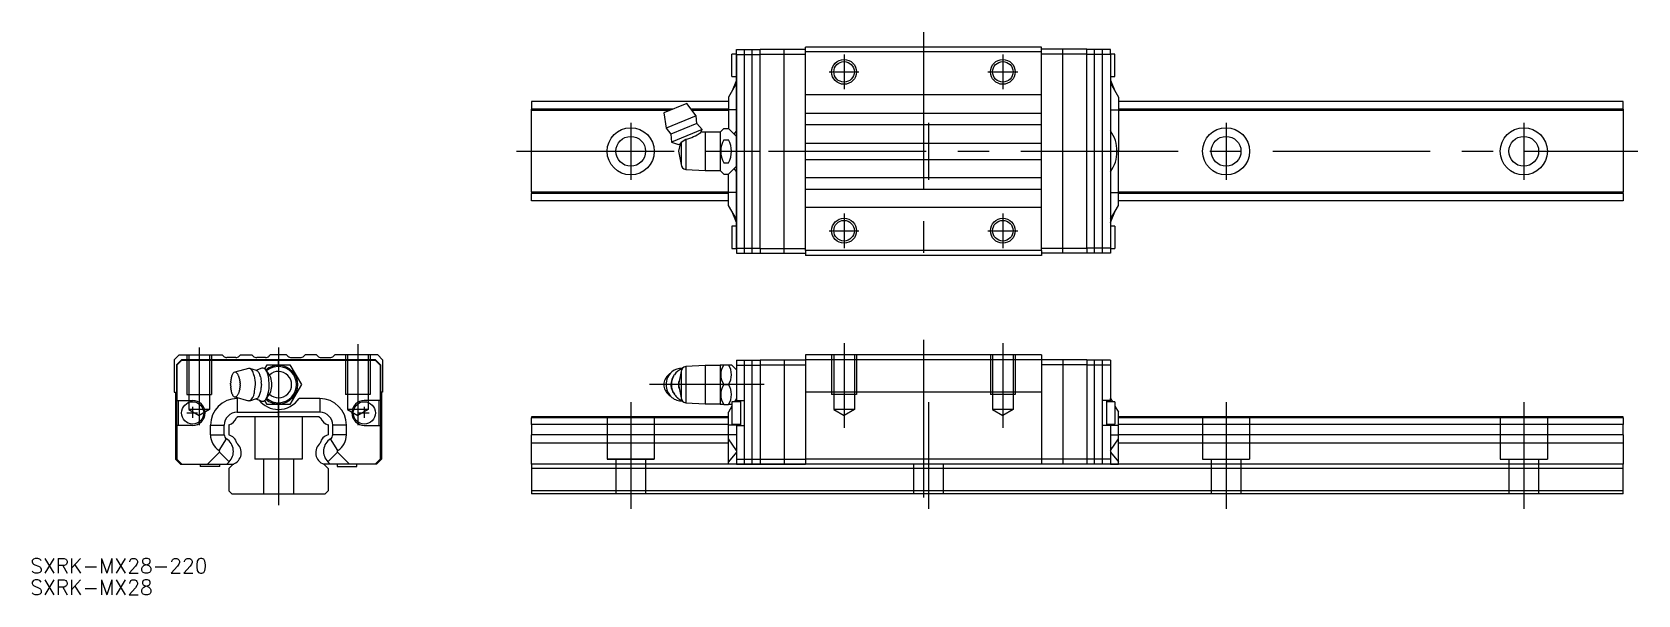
# Model space of a CAD drawing. Extents: x -50 to 274, y -20 to 93.
import ezdxf

# ---------------------------------------------------------------- set-up
doc = ezdxf.new("R2010")
doc.units = 0
doc.linetypes.add('CENTER', pattern=[50.8, 31.75, -6.35, 6.35, -6.35])
doc.linetypes.add('DASHED', pattern=[19.05, 12.7, -6.35])
doc.layers.get('0').update_dxf_attribs({"linetype": 'CONTINUOUS'})
doc.layers.add('CENTER', color=1, linetype='CENTER')
doc.styles.get("Standard").update_dxf_attribs({"font": 'txt.shx', "height": 3, "bigfont": 'bigfont.shx'})

msp = doc.modelspace()

# ---------------------------------------------------------------- linework, layer by layer
at = {"color": 7, "linetype": 'CONTINUOUS'}
for p, q in [((91.4, 84.05), (91.4, 88.55)), ((92.3, 88.55), (91.4, 88.55)), ((92.3, 89.5), (97.1, 89.5)), ((92.3, 89.5), (97.1, 89.5)), ((92.3, 88.5), (92.3, 89.5)), ((92.3, 88.5), (92.3, 89.5)), ((92.3, 88.5), (92.3, 69)), ((92.3, 69), (92.3, 88.5)), ((92.3, 88.5), (97.1, 88.5)), ((92.3, 88.5), (97.1, 88.5)), ((93.9, 48.5), (93.9, 89.5)), ((95.5, 48.5), (95.5, 89.5)), ((97.1, 89.55), (106.2, 89.55)), ((97.1, 88.55), (97.1, 89.55)), ((97.1, 49.45), (97.1, 88.55)), ((97.1, 88.55), (106.2, 88.55)), ((101.9, 48.45), (101.9, 89.55)), ((153.8, 90), (106.2, 90)), ((106.2, 89), (106.2, 90)), ((153.8, 89), (106.2, 89)), ((106.2, 49), (106.2, 89)), ((153.8, 89), (153.8, 90)), ((162.9, 89.55), (153.8, 89.55)), ((153.8, 49), (153.8, 89)), ((162.9, 88.55), (153.8, 88.55)), ((158.1, 48.45), (158.1, 89.55)), ((162.9, 88.55), (162.9, 89.55)), ((167.7, 89.5), (162.9, 89.5)), ((162.9, 49.45), (162.9, 88.55)), ((167.7, 88.5), (162.9, 88.5)), ((164.5, 48.5), (164.5, 89.5)), ((166.1, 48.5), (166.1, 89.5)), ((167.7, 88.5), (167.7, 89.5)), ((168.6, 88.55), (167.7, 88.55)), ((167.7, 88.5), (167.7, 49.5)), ((168.6, 84.05), (168.6, 88.55)), ((92.3, 82.7), (90.7, 79.93)), ((92.3, 82.7), (90.7, 79.93)), ((91.4, 84.05), (92.3, 84.05)), ((92.3, 83.33), (91.42, 81.17)), ((92.3, 83.33), (91.42, 81.17)), ((167.7, 84.05), (168.6, 84.05)), ((167.7, 83.33), (168.58, 81.17)), ((167.7, 82.7), (169.3, 79.93)), ((90.7, 79), (51, 79)), ((51, 79), (51, 77.48)), ((82.31, 78.64), (77.69, 76.73)), ((84.16, 76.16), (82.31, 78.64)), ((90.7, 79.93), (90.7, 77.33)), ((90.7, 79.93), (90.7, 77.33)), ((153.8, 80.35), (106.2, 80.35)), ((169.3, 79.93), (169.3, 77.33)), ((271, 79), (169.3, 79)), ((271, 77.48), (271, 79)), ((51, 77.2), (51, 77.48)), ((79.52, 77.48), (51, 77.48)), ((51, 60.8), (51, 77.2)), ((78.83, 77.2), (51, 77.2)), ((77.69, 76.73), (78.14, 73.67)), ((84.16, 76.16), (78.14, 73.67)), ((84.34, 74.61), (79.11, 72.44)), ((84.32, 77.48), (83.18, 77.48)), ((90.7, 77.48), (83.18, 77.48)), ((83.63, 77.2), (83.39, 77.2)), ((90.7, 77.2), (83.39, 77.2)), ((84.34, 74.61), (84.16, 76.16)), ((85.38, 73.42), (84.34, 74.61)), ((90.7, 77.33), (90.7, 73.6)), ((90.7, 77.33), (90.7, 73.6)), ((92.3, 77.33), (90.7, 77.33)), ((92.3, 77.33), (90.7, 77.33)), ((106.2, 76.65), (153.8, 76.65)), ((167.7, 77.33), (169.3, 77.33)), ((271, 77.48), (169.3, 77.48)), ((169.3, 77.33), (169.3, 69)), ((271, 77.2), (169.3, 77.2)), ((271, 77.48), (271, 77.2)), ((271, 77.2), (271, 60.8)), ((78.14, 73.67), (79.11, 72.44)), ((79.11, 72.44), (79.21, 70.86)), ((85.38, 73.42), (79.21, 70.86)), ((81.2, 70.81), (82.08, 71.45)), ((82.08, 71.45), (82.08, 65.36)), ((85.11, 72.82), (85.38, 73.42)), ((86, 72.87), (85.11, 72.82)), ((85.11, 72.82), (85.11, 72.82)), ((85.11, 72.82), (85.11, 72.82)), ((86, 72.87), (86, 65.12)), ((89, 72.87), (86, 72.87)), ((89.74, 73.62), (89, 72.87)), ((89, 72.87), (89, 65.12)), ((89.74, 73.62), (90.68, 73.62)), ((89.74, 71.31), (90.68, 71.31)), ((92.3, 72), (90.68, 73.62)), ((153.8, 74.35), (106.2, 74.35)), ((79.21, 70.86), (80.6, 70.36)), ((80.6, 70.36), (81.08, 70.55)), ((80.94, 70.5), (80.6, 69)), ((80.6, 69), (81.2, 66.35)), ((81.08, 70.55), (81.2, 70.81)), ((81.2, 70.81), (81.2, 66.35)), ((92.3, 69), (92.3, 49.5)), ((92.3, 69), (92.3, 49.5)), ((92.3, 49.5), (92.3, 69)), ((92.3, 69), (97.1, 69)), ((106.2, 70.65), (153.8, 70.65)), ((169.3, 69), (168.97, 69)), ((169.3, 60.67), (169.3, 69)), ((82.08, 65.36), (86, 65.12)), ((86, 65.12), (89, 65.12)), ((89, 65.12), (89.74, 64.38)), ((89.74, 66.69), (90.68, 66.69)), ((90.68, 64.38), (92.3, 66)), ((106.2, 67.35), (153.8, 67.35)), ((89.74, 64.38), (90.68, 64.38)), ((90.7, 60.67), (90.7, 64.4)), ((90.7, 60.67), (90.7, 64.4)), ((90.7, 60.67), (90.7, 64.4)), ((153.8, 63.65), (106.2, 63.65)), ((90.7, 60.8), (51, 60.8)), ((51, 60.8), (51, 60.52)), ((90.7, 60.52), (51, 60.52)), ((51, 59), (51, 60.52)), ((90.7, 59), (51, 59)), ((92.3, 60.67), (90.7, 60.67)), ((92.3, 60.67), (90.7, 60.67)), ((92.3, 60.67), (90.7, 60.67)), ((90.7, 58.07), (90.7, 60.67)), ((90.7, 58.07), (90.7, 60.67)), ((90.7, 58.07), (90.7, 60.67)), ((106.2, 61.35), (153.8, 61.35)), ((167.7, 60.67), (169.3, 60.67)), ((271, 60.8), (169.3, 60.8)), ((169.3, 58.07), (169.3, 60.67)), ((271, 60.52), (169.3, 60.52)), ((271, 59), (169.3, 59)), ((271, 60.52), (271, 60.8)), ((271, 60.52), (271, 59)), ((92.3, 55.3), (90.7, 58.07)), ((92.3, 55.3), (90.7, 58.07)), ((92.3, 55.3), (90.7, 58.07)), ((92.3, 54.67), (91.42, 56.83)), ((92.3, 54.67), (91.42, 56.83)), ((92.3, 54.67), (91.42, 56.83)), ((153.8, 57.65), (106.2, 57.65)), ((167.7, 55.3), (169.3, 58.07)), ((167.7, 54.67), (168.58, 56.83)), ((91.4, 53.95), (91.4, 49.45)), ((92.3, 53.95), (91.4, 53.95)), ((168.6, 53.95), (167.7, 53.95)), ((168.6, 53.95), (168.6, 49.45)), ((91.4, 49.45), (92.3, 49.45)), ((92.3, 49.5), (92.3, 48.5)), ((92.3, 49.5), (92.3, 48.5)), ((92.3, 49.5), (92.3, 48.5)), ((92.3, 49.5), (97.1, 49.5)), ((92.3, 49.5), (97.1, 49.5)), ((92.3, 49.5), (97.1, 49.5)), ((97.1, 49.45), (97.1, 48.45)), ((97.1, 49.45), (106.2, 49.45)), ((153.8, 49), (106.2, 49)), ((106.2, 49), (106.2, 48)), ((162.9, 49.45), (153.8, 49.45)), ((153.8, 49), (153.8, 48)), ((167.7, 49.5), (162.9, 49.5)), ((162.9, 49.45), (162.9, 48.45)), ((167.7, 49.5), (167.7, 48.5)), ((167.7, 49.45), (168.6, 49.45)), ((92.3, 48.5), (97.1, 48.5)), ((92.3, 48.5), (97.1, 48.5)), ((92.3, 48.5), (97.1, 48.5)), ((97.1, 48.45), (106.2, 48.45)), ((153.8, 48), (106.2, 48)), ((162.9, 48.45), (153.8, 48.45)), ((167.7, 48.5), (162.9, 48.5)), ((-20, 28), (-21, 27)), ((-21, 27), (-21, 20.5)), ((-19.55, 27), (-20.55, 26)), ((-20.55, 26), (-20.55, 7)), ((-19.5, 26.9), (-20.5, 25.9)), ((-19.5, 26.9), (-20.5, 25.9)), ((-20.5, 25.9), (-20.5, 18.8)), ((-20.5, 25.9), (-20.5, 18.8)), ((-20, 28), (-11.35, 28)), ((19.55, 27), (-19.55, 27)), ((0, 26.9), (-19.5, 26.9)), ((-19.5, 26.9), (0, 26.9)), ((-11.09, 27.74), (-11.35, 28)), ((-8.61, 27.45), (-10.39, 27.45)), ((-7.65, 28), (-7.91, 27.74)), ((-7.65, 28), (-5.35, 28)), ((-5.09, 27.74), (-5.35, 28)), ((-2.61, 27.45), (-4.39, 27.45)), ((-2.77, 25.2), (-2.31, 26)), ((-2.31, 26), (2.31, 26)), ((-1.65, 28), (-1.91, 27.74)), ((1.65, 28), (-1.65, 28)), ((19.5, 26.9), (0, 26.9)), ((0, 26.9), (19.5, 26.9)), ((0, 26.9), (19.5, 26.9)), ((0, 26), (0, 26.9)), ((1.65, 28), (1.91, 27.74)), ((2.31, 26), (4.62, 22)), ((2.61, 27.45), (4.39, 27.45)), ((5.09, 27.74), (5.35, 28)), ((7.65, 28), (5.35, 28)), ((7.65, 28), (7.91, 27.74)), ((8.61, 27.45), (10.39, 27.45)), ((11.09, 27.74), (11.35, 28)), ((20, 28), (11.35, 28)), ((19.5, 26.9), (20.5, 25.9)), ((19.5, 26.9), (20.5, 25.9)), ((19.5, 26.9), (20.5, 25.9)), ((19.55, 27), (20.55, 26)), ((20, 28), (21, 27)), ((20.5, 25.9), (20.5, 18.8)), ((20.5, 25.9), (20.5, 18.8)), ((20.5, 25.9), (20.5, 18.8)), ((20.55, 26), (20.55, 7)), ((21, 27), (21, 20.5)), ((89.12, 26), (89, 25.88)), ((89.12, 26), (89.74, 26)), ((89.74, 26), (90.68, 26)), ((90.68, 26), (91.3, 26)), ((92.3, 25), (91.3, 26)), ((92.3, 26.9), (97.1, 26.9)), ((92.3, 26.9), (97.1, 26.9)), ((92.3, 26.9), (97.1, 26.9)), ((92.3, 26.9), (92.3, 25.9)), ((92.3, 26.9), (92.3, 25.9)), ((92.3, 26.9), (92.3, 25.9)), ((92.3, 25.9), (92.3, 18.8)), ((92.3, 25.9), (92.3, 18.8)), ((92.3, 25.9), (92.3, 18.8)), ((92.3, 25.9), (97.1, 25.9)), ((92.3, 25.9), (97.1, 25.9)), ((92.3, 25.9), (97.1, 25.9)), ((93.9, 6), (93.9, 26.9)), ((95.5, 6), (95.5, 26.9)), ((97.1, 27), (106.2, 27)), ((97.1, 27), (97.1, 26)), ((97.1, 26), (106.2, 26)), ((97.1, 26), (97.1, 7)), ((101.9, 27), (101.9, 6)), ((153.8, 28), (106.2, 28)), ((106.2, 28), (106.2, 27)), ((153.8, 27), (106.2, 27)), ((106.2, 27), (106.2, 20.5)), ((153.8, 28), (153.8, 27)), ((153.8, 27), (153.8, 20.5)), ((162.9, 27), (153.8, 27)), ((162.9, 26), (153.8, 26)), ((158.1, 27), (158.1, 6)), ((162.9, 27), (162.9, 26)), ((167.7, 26.9), (162.9, 26.9)), ((162.9, 26), (162.9, 7)), ((167.7, 25.9), (162.9, 25.9)), ((164.5, 6), (164.5, 26.9)), ((166.1, 6), (166.1, 26.9)), ((167.7, 26.9), (167.7, 25.9)), ((167.7, 25.9), (167.7, 18.8)), ((-6.04, 25.24), (-8.78, 24.49)), ((-4.4, 24.82), (-5.77, 25.24)), ((-3.32, 25.31), (-4.54, 24.86)), ((-2.14, 24.42), (-2.56, 24.98)), ((-1.81, 23.93), (-2.14, 24.42)), ((-1.55, 23.43), (-1.81, 23.93)), ((79.31, 24.58), (78.59, 23.98)), ((81.2, 24.65), (80.6, 22)), ((81.2, 24.65), (81.2, 19.35)), ((86, 25.88), (82.08, 25.64)), ((82.08, 25.64), (82.08, 18.36)), ((86, 25.88), (86, 18.13)), ((89, 25.88), (86, 25.88)), ((89, 25.88), (89, 18.13)), ((-21, 20.5), (-20.75, 20.5)), ((-20.75, 20.5), (-20.75, 7)), ((-8.78, 19.51), (-6.04, 18.76)), ((-2.56, 19.02), (-2.14, 19.58)), ((-2.14, 19.58), (-1.81, 20.07)), ((-1.81, 20.07), (-1.55, 20.57)), ((4.62, 22), (2.31, 18)), ((20.75, 20.5), (20.75, 7)), ((21, 20.5), (20.75, 20.5)), ((80.6, 22), (81.2, 19.35)), ((89.74, 22), (90.68, 22)), ((153.8, 20.5), (106.2, 20.5)), ((106.2, 20.5), (106.2, 7)), ((153.8, 20.5), (153.8, 7)), ((-20.5, 18.8), (-17.3, 18.8)), ((-20.5, 18.8), (-17.3, 18.8)), ((-20.25, 18.8), (-20.25, 13.8)), ((-20.25, 18.8), (-20.25, 13.8)), ((-8.33, 19.2), (-8.33, 16.43)), ((-8.33, 19.2), (-8.33, 16.43)), ((-8.33, 16.43), (0, 16.43)), ((-8.33, 16.43), (0, 16.43)), ((-5.77, 18.76), (-4.4, 19.18)), ((-4.54, 19.14), (-3.32, 18.69)), ((-2.31, 18), (-2.77, 18.8)), ((2.31, 18), (-2.31, 18)), ((0, 17), (0, 18)), ((0, 16.43), (0, 17)), ((0, 16.43), (0, 17)), ((0, 16.43), (0, 17)), ((8.33, 16.43), (0, 16.43)), ((8.33, 16.43), (0, 16.43)), ((8.33, 16.43), (0, 16.43)), ((0, 15.5), (0, 16.43)), ((8.33, 19.2), (4.14, 19.2)), ((8.33, 19.2), (4.14, 19.2)), ((8.33, 19.2), (4.14, 19.2)), ((8.33, 19.2), (8.33, 16.43)), ((8.33, 19.2), (8.33, 16.43)), ((8.33, 19.2), (8.33, 16.43)), ((20.5, 18.8), (17.3, 18.8)), ((20.5, 18.8), (17.3, 18.8)), ((20.5, 18.8), (17.3, 18.8)), ((20.25, 18.8), (20.25, 13.8)), ((20.25, 18.8), (20.25, 13.8)), ((82.08, 18.36), (86, 18.13)), ((86, 18.13), (89, 18.13)), ((89, 18.13), (89.12, 18)), ((89.74, 18), (89.12, 18)), ((89.74, 18), (90.68, 18)), ((91.3, 18), (90.68, 18)), ((91.4, 17.64), (90.7, 16.43)), ((91.4, 17.64), (90.7, 16.43)), ((91.4, 17.64), (90.7, 16.43)), ((90.7, 13.83), (90.7, 16.43)), ((90.7, 13.83), (90.7, 16.43)), ((90.7, 13.83), (90.7, 16.43)), ((91.3, 18), (91.4, 18.1)), ((91.4, 18.55), (91.4, 14.05)), ((93.1, 18.55), (91.4, 18.55)), ((91.85, 18.55), (92.03, 18.73)), ((92.3, 19.2), (91.92, 18.55)), ((92.3, 19.2), (91.92, 18.55)), ((92.3, 19.2), (91.92, 18.55)), ((92.3, 18.55), (92.3, 18.8)), ((92.3, 18.55), (92.3, 18.8)), ((92.3, 18.55), (92.3, 18.8)), ((92.3, 18.8), (93.9, 18.8)), ((92.3, 18.8), (93.9, 18.8)), ((92.3, 18.8), (93.9, 18.8)), ((93.1, 18.8), (93.1, 13.8)), ((93.1, 18.8), (93.1, 13.8)), ((167.7, 18.8), (166.1, 18.8)), ((166.9, 18.8), (166.9, 13.8)), ((168.6, 18.55), (166.9, 18.55)), ((167.7, 19.2), (168.08, 18.55)), ((167.7, 18.55), (167.7, 18.8)), ((168.6, 18.55), (168.6, 14.05)), ((168.6, 17.64), (169.3, 16.43)), ((169.3, 13.83), (169.3, 16.43)), ((-20.5, 13.8), (-20.5, 7)), ((-20.5, 13.8), (-20.5, 7)), ((-17.3, 13.8), (-20.5, 13.8)), ((-17.3, 13.8), (-20.5, 13.8)), ((-13.7, 13.83), (-10.93, 13.83)), ((-13.7, 13.83), (-10.93, 13.83)), ((-13.7, 11.92), (-13.7, 13.83)), ((-13.7, 11.92), (-13.7, 13.83)), ((-10.93, 11.92), (-10.93, 13.83)), ((-10.93, 11.92), (-10.93, 13.83)), ((-10, 13.94), (-10, 11.86)), ((-8.2, 15.5), (-8.48, 15.34)), ((8.2, 15.5), (-8.2, 15.5)), ((8.2, 15.5), (8.48, 15.34)), ((10, 13.94), (10, 11.86)), ((10.93, 11.92), (10.93, 13.83)), ((10.93, 11.92), (10.93, 13.83)), ((10.93, 11.92), (10.93, 13.83)), ((13.7, 13.83), (10.93, 13.83)), ((13.7, 13.83), (10.93, 13.83)), ((13.7, 13.83), (10.93, 13.83)), ((13.7, 11.92), (13.7, 13.83)), ((13.7, 11.92), (13.7, 13.83)), ((13.7, 11.92), (13.7, 13.83)), ((17.3, 13.8), (20.5, 13.8)), ((17.3, 13.8), (20.5, 13.8)), ((17.3, 13.8), (20.5, 13.8)), ((20.5, 13.8), (20.5, 7)), ((20.5, 13.8), (20.5, 7)), ((20.5, 13.8), (20.5, 7)), ((90.7, 15.5), (51, 15.5)), ((51, 15.5), (51, 15.34)), ((90.7, 15.34), (51, 15.34)), ((51, 13.94), (51, 15.34)), ((90.7, 13.94), (51, 13.94)), ((51, 13.94), (51, 11.86)), ((92.3, 13.83), (90.7, 13.83)), ((92.3, 13.83), (90.7, 13.83)), ((92.3, 13.83), (90.7, 13.83)), ((90.7, 11.92), (90.7, 13.83)), ((90.7, 11.92), (90.7, 13.83)), ((90.7, 11.92), (90.7, 13.83)), ((91.4, 14.05), (93.1, 14.05)), ((92.3, 13.8), (92.3, 14.05)), ((92.3, 13.8), (92.3, 14.05)), ((92.3, 13.8), (92.3, 14.05)), ((92.3, 13.8), (92.3, 7)), ((92.3, 13.8), (92.3, 7)), ((92.3, 13.8), (92.3, 7)), ((92.3, 13.8), (93.9, 13.8)), ((92.3, 13.8), (93.9, 13.8)), ((92.3, 13.8), (93.9, 13.8)), ((167.7, 13.8), (166.1, 13.8)), ((166.9, 14.05), (168.6, 14.05)), ((167.7, 13.8), (167.7, 14.05)), ((167.7, 13.83), (169.3, 13.83)), ((167.7, 13.8), (167.7, 7)), ((271, 15.5), (169.3, 15.5)), ((271, 15.34), (169.3, 15.34)), ((271, 13.94), (169.3, 13.94)), ((169.3, 11.92), (169.3, 13.83)), ((271, 15.34), (271, 15.5)), ((271, 15.34), (271, 13.94)), ((271, 11.86), (271, 13.94)), ((-13.7, 11.92), (-10.93, 11.92)), ((-13.7, 11.92), (-10.93, 11.92)), ((-11.95, 8.73), (-10.46, 11.07)), ((-11.95, 8.73), (-10.46, 11.07)), ((11.95, 8.73), (10.46, 11.07)), ((11.95, 8.73), (10.46, 11.07)), ((11.95, 8.73), (10.46, 11.07)), ((13.7, 11.92), (10.93, 11.92)), ((13.7, 11.92), (10.93, 11.92)), ((13.7, 11.92), (10.93, 11.92)), ((90.7, 11.86), (51, 11.86)), ((51, 10.24), (51, 11.86)), ((51, 5.95), (51, 10.24)), ((90.7, 10.24), (51, 10.24)), ((92.3, 11.92), (90.7, 11.92)), ((92.3, 11.92), (90.7, 11.92)), ((92.3, 11.92), (90.7, 11.92)), ((90.7, 11.07), (90.7, 11.92)), ((90.7, 11.07), (90.7, 11.92)), ((90.7, 11.07), (90.7, 11.92)), ((92.3, 8.73), (90.7, 11.07)), ((90.7, 6.46), (90.7, 11.07)), ((92.3, 8.73), (90.7, 11.07)), ((90.7, 6.46), (90.7, 11.07)), ((92.3, 8.73), (90.7, 11.07)), ((90.7, 6.46), (90.7, 11.07)), ((167.7, 11.92), (169.3, 11.92)), ((167.7, 8.73), (169.3, 11.07)), ((169.3, 11.07), (169.3, 11.92)), ((271, 11.86), (169.3, 11.86)), ((169.3, 6.46), (169.3, 11.07)), ((271, 10.24), (169.3, 10.24)), ((271, 11.86), (271, 10.24)), ((271, 10.24), (271, 5.95)), ((-20.75, 7), (-19.75, 6)), ((-20.55, 7), (-19.55, 6)), ((-20.5, 7), (-19.5, 6)), ((-20.5, 7), (-19.5, 6)), ((-14.33, 6), (-11.91, 8.42)), ((-14.33, 6), (-11.91, 8.42)), ((-11.91, 8.42), (-9.95, 6.46)), ((-11.91, 8.42), (-9.95, 6.46)), ((11.91, 8.42), (9.95, 6.46)), ((11.91, 8.42), (9.95, 6.46)), ((11.91, 8.42), (9.95, 6.46)), ((14.33, 6), (11.91, 8.42)), ((14.33, 6), (11.91, 8.42)), ((14.33, 6), (11.91, 8.42)), ((20.5, 7), (19.5, 6)), ((20.5, 7), (19.5, 6)), ((20.5, 7), (19.5, 6)), ((20.55, 7), (19.55, 6)), ((20.75, 7), (19.75, 6)), ((92.3, 8.42), (90.7, 6.46)), ((92.3, 8.42), (90.7, 6.46)), ((92.3, 8.42), (90.7, 6.46)), ((92.3, 7), (92.3, 6)), ((92.3, 7), (92.3, 6)), ((92.3, 7), (92.3, 6)), ((92.3, 7), (97.1, 7)), ((92.3, 7), (97.1, 7)), ((92.3, 7), (97.1, 7)), ((97.1, 7), (97.1, 6)), ((97.1, 7), (106.2, 7)), ((153.8, 7), (106.2, 7)), ((106.2, 7), (106.2, 6)), ((153.8, 7), (153.8, 6)), ((162.9, 7), (153.8, 7)), ((162.9, 7), (162.9, 6)), ((167.7, 7), (162.9, 7)), ((167.7, 8.42), (169.3, 6.46)), ((167.7, 7), (167.7, 6)), ((-19.75, 6), (-19.55, 6)), ((-19.55, 6), (-19.5, 6)), ((-19.5, 6), (-14.33, 6)), ((-19.5, 6), (-14.33, 6)), ((-15.8, 6), (-15.8, 5.5)), ((-11.8, 5.5), (-15.8, 5.5)), ((-14.33, 6), (-10.42, 6)), ((-14.33, 6), (-10.42, 6)), ((-11.8, 5.5), (-11.8, 6)), ((-10.42, 6), (-9.95, 6.46)), ((-10.42, 6), (-9.95, 6.46)), ((-10.42, 6), (-9.02, 6)), ((-10.42, 6), (-9.02, 6)), ((-9.15, 5.95), (-10, 5.1)), ((-10, 5.1), (-10, 0.6)), ((10.42, 6), (9.02, 6)), ((10.42, 6), (9.02, 6)), ((10.42, 6), (9.02, 6)), ((9.15, 5.95), (10, 5.1)), ((10.42, 6), (9.95, 6.46)), ((10.42, 6), (9.95, 6.46)), ((10.42, 6), (9.95, 6.46)), ((10, 5.1), (10, 0.6)), ((14.33, 6), (10.42, 6)), ((14.33, 6), (10.42, 6)), ((14.33, 6), (10.42, 6)), ((11.8, 6), (11.8, 5.5)), ((11.8, 5.5), (15.8, 5.5)), ((19.5, 6), (14.33, 6)), ((19.5, 6), (14.33, 6)), ((19.5, 6), (14.33, 6)), ((15.8, 5.5), (15.8, 6)), ((19.55, 6), (19.5, 6)), ((19.75, 6), (19.55, 6)), ((51, 5.95), (51, 5.1)), ((271, 5.95), (51, 5.95)), ((271, 5.1), (51, 5.1)), ((51, 5.1), (51, 0.6)), ((90.7, 6), (90.7, 6.46)), ((90.7, 6), (90.7, 6.46)), ((90.7, 6), (90.7, 6.46)), ((92.3, 6), (90.7, 6)), ((92.3, 6), (90.7, 6)), ((92.3, 6), (90.7, 6)), ((92.3, 6), (97.1, 6)), ((92.3, 6), (97.1, 6)), ((92.3, 6), (97.1, 6)), ((97.1, 6), (106.2, 6)), ((153.8, 6), (106.2, 6)), ((162.9, 6), (153.8, 6)), ((167.7, 6), (162.9, 6)), ((167.7, 6), (169.3, 6)), ((169.3, 6), (169.3, 6.46)), ((271, 5.1), (271, 5.95)), ((271, 0.6), (271, 5.1)), ((-10, 0.6), (-9.4, 0)), ((-9.4, 0), (9.4, 0)), ((10, 0.6), (9.4, 0)), ((271, 0.6), (51, 0.6)), ((51, 0.6), (51, 0)), ((271, 0), (51, 0)), ((271, 0), (271, 0.6))]:
    msp.add_line(p, q, dxfattribs=at)
at = {"color": 3, "linetype": 'DASHED'}
for p, q in [((-18.5, 28), (-18.5, 20)), ((-18.07, 28), (-18.07, 17)), ((-13.93, 28), (-13.93, 17)), ((-13.5, 28), (-13.5, 20)), ((13.5, 28), (13.5, 20)), ((13.93, 28), (13.93, 17)), ((18.07, 28), (18.07, 17)), ((18.5, 28), (18.5, 20)), ((111.5, 28), (111.5, 20)), ((111.93, 28), (111.93, 17)), ((116.07, 28), (116.07, 17)), ((116.5, 28), (116.5, 20)), ((143.5, 28), (143.5, 20)), ((143.93, 28), (143.93, 17)), ((148.07, 28), (148.07, 17)), ((148.5, 28), (148.5, 20)), ((-18.5, 20), (-13.5, 20)), ((18.5, 20), (13.5, 20)), ((116.5, 20), (111.5, 20)), ((148.5, 20), (143.5, 20)), ((-18.07, 17), (-16, 15.81)), ((-13.93, 17), (-18.07, 17)), ((-13.93, 17), (-16, 15.81)), ((18.07, 17), (13.93, 17)), ((13.93, 17), (16, 15.81)), ((18.07, 17), (16, 15.81)), ((111.93, 17), (114, 15.81)), ((116.07, 17), (111.93, 17)), ((116.07, 17), (114, 15.81)), ((148.07, 17), (143.93, 17)), ((143.93, 17), (146, 15.81)), ((148.07, 17), (146, 15.81)), ((-4.75, 15.5), (-4.75, 7)), ((4.75, 15.5), (4.75, 7)), ((66.25, 15.5), (66.25, 7)), ((66.25, 15.5), (66.25, 7)), ((75.75, 15.5), (75.75, 7)), ((75.75, 15.5), (75.75, 7)), ((186.25, 15.5), (186.25, 7)), ((195.75, 15.5), (195.75, 7)), ((246.25, 15.5), (246.25, 7)), ((255.75, 15.5), (255.75, 7)), ((4.75, 7), (-4.75, 7)), ((-3, 7), (-3, 0)), ((3, 7), (3, 0)), ((75.75, 7), (66.25, 7)), ((66.25, 7), (75.75, 7)), ((68, 7), (68, 0)), ((68, 7), (68, 0)), ((74, 7), (74, 0)), ((74, 7), (74, 0)), ((186.25, 7), (195.75, 7)), ((188, 7), (188, 0)), ((194, 7), (194, 0)), ((246.25, 7), (255.75, 7)), ((248, 7), (248, 0)), ((254, 7), (254, 0)), ((128, 6), (128, 0)), ((134, 6), (134, 0))]:
    msp.add_line(p, q, dxfattribs=at)
at = {"linetype": 'CONTINUOUS'}
for p, q in [((-5.77, 25.24), (-6.04, 25.24)), ((-5.77, 18.76), (-6.04, 18.76))]:
    msp.add_line(p, q, dxfattribs=at)
at = {"color": 3, "linetype": 'CONTINUOUS'}
for centre in [(114, 85), (146, 85), (114, 53), (146, 53)]:
    msp.add_circle(centre, 2.5, dxfattribs=at)
at = {"color": 7, "linetype": 'CONTINUOUS'}
for centre, radius in [((114, 85), 2.07), ((146, 85), 2.07), ((71, 69), 4.75), ((71, 69), 3), ((191, 69), 4.75), ((191, 69), 3), ((251, 69), 4.75), ((251, 69), 3), ((114, 53), 2.07), ((146, 53), 2.07), ((-17.3, 16.3), 2.25), ((17.3, 16.3), 2.25)]:
    msp.add_circle(centre, radius, dxfattribs=at)
for centre, radius, start, end in [((80.68, 78.55), 7.24, 281.1312, 307.648), ((93.75, 69), 4.62, 150.0092, 209.9908), ((86.68, 69), 4.62, 330.0001, 29.9999), ((95.44, 70.49), 4.11, 139.8147, 151.2732), ((95.44, 70.49), 4.11, 139.8147, 151.2732), ((162.3, 69.22), 6.67, 358.1073, 36.0009), ((162.3, 68.78), 6.67, 323.9991, 1.8927), ((82.2, 66.35), 1, 180, 263.2229), ((95.44, 67.51), 4.11, 208.7268, 220.1853), ((95.44, 67.51), 4.11, 208.7268, 220.1853), ((95.44, 67.51), 4.11, 208.7268, 220.1853), ((-10.39, 28.45), 1, 225, 270), ((-8.61, 28.45), 1, 270, 315), ((-4.39, 28.45), 1, 225, 270), ((-2.61, 28.45), 1, 270, 315), ((2.61, 28.45), 1, 225, 270), ((4.39, 28.45), 1, 270, 315), ((8.61, 28.45), 1, 225, 270), ((10.39, 28.45), 1, 270, 315), ((92.67, 24), 3.54, 145.6279, 214.3721), ((87.76, 24), 3.54, 325.6279, 34.3721), ((-13.47, 22.91), 3.87, 353.733, 356.7047), ((-7.84, 22.58), 1.77, 170.1836, 176.7047), ((-13.84, 23.62), 4.32, 350.1836, 352.8665), ((-7.89, 22.88), 1.68, 165.9229, 172.8665), ((-15.06, 24.67), 5.71, 345.9229, 347.9835), ((-7.99, 23.17), 1.51, 160.0922, 167.9835), ((-31.26, 31.6), 23.24, 340.0922, 340.6158), ((-8.23, 23.49), 1.18, 149.9462, 160.6158), ((-7.16, 22.88), 2.41, 144.2871, 149.9462), ((-8.72, 24), 0.49, 97.1639, 144.2871), ((-8.83, 23.86), 0.628, 42.7713, 85.8209), ((-9.66, 23.09), 1.76, 34.4113, 42.7713), ((-9.34, 23.31), 1.37, 24.8028, 34.4113), ((-13.66, 21.32), 6.13, 22.7591, 24.8028), ((-9.7, 22.98), 1.84, 16.1339, 22.7591), ((-41.36, 13.82), 34.79, 15.7913, 16.1339), ((-9.92, 22.71), 2.12, 10.2366, 15.7913), ((23.12, 28.68), 31.46, 190.2366, 190.607), ((-10.04, 22.47), 2.29, 5.5412, 10.607), ((8.45, 24.26), 16.29, 185.5412, 186.2483), ((-6.18, 24.24), 1.08, 21.0278, 67.2834), ((-25.74, 16.72), 22.03, 18.6519, 21.0278), ((-8.85, 22.42), 4.21, 354.2322, 18.6519), ((-4.99, 23.55), 1.39, 55.0676, 65.0564), ((-4.56, 24.16), 0.646, 25.4744, 55.0676), ((16.46, 34.18), 22.64, 205.4744, 206.7542), ((-5, 23.36), 1.4, 7.3483, 26.7542), ((21.44, 26.77), 25.26, 187.3483, 189.748), ((-3.14, 24.83), 0.511, 60.8171, 110.5992), ((-3.37, 24.42), 0.984, 34.9878, 60.8171), ((-5.21, 23.13), 3.23, 7.3525, 34.9878), ((0, 22), 3.88, 229.2393, 130.7607), ((0, 22), 3.64, 229.0058, 130.9942), ((-24.05, 20.7), 22.23, 3.3561, 7.3525), ((0, 22), 2.65, 226.8285, 133.1715), ((-6.66, 22), 5.31, 344.3386, 15.6614), ((80.44, 21.99), 2.75, 156.3696, 179.7225), ((80.15, 22.11), 2.43, 129.9202, 156.3696), ((81.59, 22.01), 3.45, 155.8923, 180.1998), ((81.44, 22.08), 3.29, 130.7852, 155.8923), ((82.24, 21.99), 3.14, 141.4466, 179.7942), ((82.67, 22.02), 3.46, 163.2854, 180.3436), ((81.16, 22.4), 2.86, 85.1547, 130.7852), ((82.81, 21.98), 3.61, 146.9357, 163.2854), ((82.4, 22.25), 3.11, 109.6894, 146.9357), ((83, 22), 2.4, 154.7068, 179.7781), ((82.2, 24.65), 1, 96.7771, 180), ((-7.82, 22.29), 1.81, 173.733, 180.0616), ((-13.35, 22.28), 3.71, 356.9724, 0.0616), ((-7.82, 21.99), 1.83, 176.9724, 183.2469), ((-13.35, 21.68), 3.72, 0.1617, 3.2469), ((-7.82, 21.69), 1.81, 180.1617, 186.4986), ((-13.49, 21.05), 3.89, 3.5403, 6.4986), ((-7.84, 21.4), 1.77, 183.5403, 190.0814), ((-13.88, 20.32), 4.37, 7.4277, 10.0814), ((-7.89, 21.1), 1.67, 187.4277, 194.4141), ((-15.23, 19.22), 5.9, 12.4183, 14.4141), ((-8, 20.81), 1.5, 192.4183, 200.4132), ((-42.96, 7.8), 35.8, 20.0721, 20.4132), ((-8.25, 20.48), 1.15, 200.0721, 211.1208), ((-7.48, 20.95), 2.06, 211.1208, 217.8884), ((-8.72, 19.98), 0.477, 217.8884, 242.119), ((-8.77, 19.89), 0.381, 242.119, 267.2598), ((-8.82, 20.11), 0.597, 273.2202, 298.7005), ((-8.81, 20.1), 0.589, 298.7005, 314.972), ((-9.53, 20.81), 1.59, 314.972, 324.4048), ((-9.31, 20.66), 1.33, 324.4048, 334.4057), ((-13.18, 22.51), 5.62, 334.4057, 336.6464), ((-9.68, 21), 1.81, 336.6464, 343.3865), ((-35.48, 28.7), 28.74, 343.3865, 343.8022), ((-9.91, 21.27), 2.1, 343.8022, 349.4059), ((26.22, 14.52), 34.65, 169.0693, 169.4059), ((-10.04, 21.52), 2.28, 349.0693, 354.1585), ((8.81, 19.59), 16.67, 173.4671, 174.1585), ((-10.11, 22.23), 2.37, 1.408, 6.2483), ((-10.1, 21.76), 2.37, 353.4671, 358.3172), ((5.9, 21.29), 13.64, 177.4766, 178.3172), ((5.83, 22.62), 13.57, 181.408, 182.2531), ((-10.13, 21.99), 2.4, 357.4766, 2.2531), ((-6.93, 20.49), 2.08, 304.0454, 352.8838), ((-79.96, 29.61), 75.68, 352.8838, 354.2322), ((-4.7, 19.97), 0.842, 290.5673, 338.4782), ((-24.16, 27.65), 21.76, 338.4782, 340.7177), ((-6.12, 21.34), 2.66, 340.7177, 1.156), ((1.47, 21.49), 4.94, 174.0912, 181.156), ((-5.24, 22.19), 1.81, 354.0912, 9.748), ((-8.05, 21.97), 6.23, 331.7244, 345.9353), ((-6.97, 21.7), 5.12, 345.9353, 3.3561), ((80.32, 21.99), 2.63, 179.7225, 204.1854), ((80.23, 21.95), 2.53, 204.1854, 229.5249), ((81.7, 22.01), 3.56, 180.1998, 203.7081), ((81.36, 21.86), 3.19, 203.7081, 230.0021), ((110, 56.82), 48.38, 229.5249, 230.6346), ((82.09, 21.99), 2.98, 179.7942, 196.5767), ((82.97, 22.02), 3.76, 180.3436, 196.0273), ((82.32, 22.06), 3.23, 196.5767, 217.9131), ((81.21, 21.68), 2.95, 230.0021, 251.8623), ((82.56, 21.9), 3.33, 196.0273, 213.7038), ((82.58, 21.92), 3.36, 213.7038, 231.0042), ((83.06, 22.02), 2.46, 180.3823, 205.1326), ((92.67, 20), 3.54, 145.6279, 214.3721), ((87.76, 20), 3.54, 325.6279, 34.3721), ((-17.3, 16.3), 2.5, 270, 90), ((-17.3, 16.3), 2.5, 270, 90), ((-8.33, 13.83), 5.37, 90.0008, 179.9992), ((-8.33, 13.83), 5.37, 90.0008, 179.9992), ((-8.33, 13.83), 2.6, 90, 180), ((-8.33, 13.83), 2.6, 90, 180), ((0, 22), 5, 218.0521, 269.9873), ((0, 22), 5, 218.0521, 269.9873), ((-3.12, 19.59), 0.919, 257.7557, 277.7073), ((-3.03, 18.92), 0.242, 277.7073, 306.3092), ((-2.06, 17.59), 1.41, 120.5653, 126.3092), ((-3.06, 19.29), 0.561, 300.5653, 331.7244), ((0, 22), 5, 270.0118, 325.9324), ((0, 22), 5, 270.0118, 325.9324), ((0, 22), 5, 270.0118, 325.9324), ((8.33, 13.83), 5.37, 0.0008, 89.9992), ((8.33, 13.83), 5.37, 0.0008, 89.9992), ((8.33, 13.83), 5.37, 0.0008, 89.9992), ((8.33, 13.83), 2.6, 0, 90), ((8.33, 13.83), 2.6, 0, 90), ((8.33, 13.83), 2.6, 0, 90), ((17.3, 16.3), 2.5, 90, 270), ((17.3, 16.3), 2.5, 90, 270), ((17.3, 16.3), 2.5, 90, 270), ((81.15, 21.5), 2.76, 251.8623, 275.2328), ((82.3, 21.56), 2.9, 231.0042, 250.9998), ((82.2, 19.35), 1, 180, 263.2229), ((129.94, 17.86), 37.66, 177.9623, 178.5689), ((129.94, 17.86), 37.66, 177.9623, 178.5689), ((129.96, 17.86), 37.68, 177.9624, 178.5672), ((130.04, 17.86), 37.68, 1.4328, 2.0376), ((-10.48, 15.98), 2.1, 283.2606, 342.1056), ((10.48, 15.98), 2.1, 197.8944, 256.7394), ((-9.93, 11.92), 3.77, 180, 237.6682), ((-9.93, 11.92), 3.77, 180, 237.6682), ((-9.93, 11.92), 1, 180, 237.6682), ((-9.93, 11.92), 1, 180, 237.6682), ((-12.05, 8.56), 2.97, 315, 57.6682), ((-12.05, 8.56), 2.97, 315, 57.6682), ((-10.48, 9.82), 2.1, 11.6297, 76.7394), ((-10, 8.3), 2.5, 289.8363, 50.9443), ((10, 8.3), 2.5, 129.0557, 250.1637), ((10.48, 9.82), 2.1, 103.2606, 168.3703), ((12.05, 8.56), 2.97, 122.3318, 225), ((12.05, 8.56), 2.97, 122.3318, 225), ((12.05, 8.56), 2.97, 122.3318, 225), ((9.93, 11.92), 1, 302.3318, 0), ((9.93, 11.92), 1, 302.3318, 0), ((9.93, 11.92), 1, 302.3318, 0), ((9.93, 11.92), 3.77, 302.3318, 0), ((9.93, 11.92), 3.77, 302.3318, 0), ((9.93, 11.92), 3.77, 302.3318, 0), ((-12.05, 8.56), 0.2, 315.0001, 57.6681), ((12.05, 8.56), 0.2, 122.3318, 224.9999)]:
    msp.add_arc(centre, radius, start, end, dxfattribs=at)
at = {"layer": 'CENTER', "color": 1, "linetype": 'CENTER'}
for p, q in [((130, 93), (130, 45)), ((114, 88.5), (114, 81.5)), ((146, 88.5), (146, 81.5)), ((111, 85), (117, 85)), ((143, 85), (149, 85)), ((71, 74.75), (71, 63.25)), ((131, 74.75), (131, 63.25)), ((191, 74.75), (191, 63.25)), ((251, 74.75), (251, 63.25)), ((48, 69), (274, 69)), ((114, 56.5), (114, 49.5)), ((146, 56.5), (146, 49.5)), ((111, 53), (117, 53)), ((143, 53), (149, 53)), ((-16, 29.47), (-16, 13.81)), ((0, 29.47), (0, -2.25)), ((16, 30.17), (16, 13.81)), ((114, 30.36), (114, 13.31)), ((130, 31), (130, -3)), ((146, 30.36), (146, 13.31)), ((97.91, 22), (74.77, 22)), ((-18.45, 16.3), (-16.35, 16.3)), ((-17.3, 17.5), (-17.3, 15.3)), ((16.15, 16.3), (18.25, 16.3)), ((17.3, 17.5), (17.3, 15.3)), ((71, 18.5), (71, -3)), ((131, 18.5), (131, -3)), ((191, 18.5), (191, -3)), ((251, 18.5), (251, -3))]:
    msp.add_line(p, q, dxfattribs=at)

# ---------------------------------------------------------------- texts
at = {"color": 7, "linetype": 'CONTINUOUS'}
for s, p in [('SXRK-MX28-220', (-50.04, -16)), ('SXRK-MX28', (-50.04, -20.34))]:
    msp.add_text(s, height=3, dxfattribs=at).set_placement(p)

doc.saveas('drawing.dxf')
